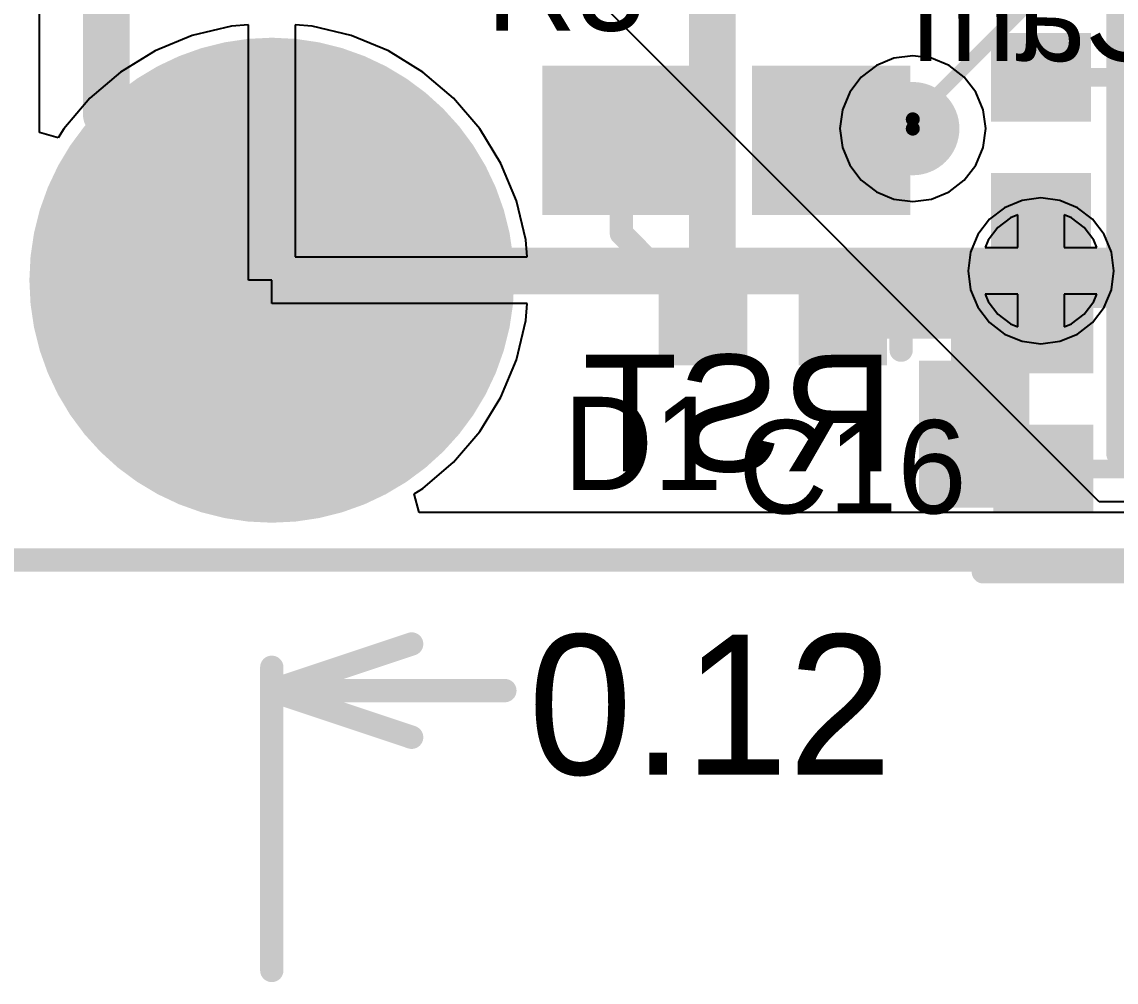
# Model space of a CAD drawing. Header units: millimetres. Extents: x 4.73 to 7.73, y 2.83 to 6.27.
# Drawn here: x 5.1028 to 5.5722, y 2.829 to 3.2408 of the extents above; entities that cross this region are included whole.
import ezdxf

# ---------------------------------------------------------------- set-up
doc = ezdxf.new("R2010")
doc.units = ezdxf.units.MM
doc.header["$MEASUREMENT"] = 0
for name, color, linetype in [('BottomLayer', 5, 'Continuous'), ('BottomOverlay', 54, 'Continuous'), ('BottomPaste', 16, 'Continuous'), ('BottomSolder', 6, 'Continuous'), ('KeepOutLayer', 6, 'Continuous'), ('Mechanical1', 6, 'Continuous'), ('MidLayer1', 16, 'Continuous'), ('MidLayer2', 76, 'Continuous'), ('MultiLayer', 9, 'Continuous'), ('TopLayer', 1, 'Continuous'), ('TopOverlay', 2, 'Continuous'), ('TopPaste', 8, 'Continuous'), ('TopSolder', 216, 'Continuous')]:
    doc.layers.add(name, color=color, linetype=linetype)

msp = doc.modelspace()

# ---------------------------------------------------------------- linework, layer by layer
at = {"layer": 'BottomLayer'}
for points, const_width in [([(5.485, 3.199), (5.619, 3.333)], 0.006), ([(5.139, 3.201), (5.139, 3.314)], 0.02), ([(5.399, 3.138), (5.399, 3.284)], 0.02), ([(5.139, 3.201), (5.21, 3.13)], 0.02), ([(5.485, 3.195), (5.485, 3.199)], 0.006), ([(5.399, 3.138), (5.403, 3.134)], 0.02), ([(5.21, 3.13), (5.214, 3.134)], 0.02), ([(5.214, 3.134), (5.403, 3.134)], 0.02), ([(5.403, 3.134), (5.54, 3.134)], 0.02), ([(5.51132, 3.10532), (5.54, 3.134)], 0.02), ([(5.54, 3.134), (5.69404, 3.134)], 0.02), ([(5.51132, 3.064), (5.51132, 3.10532)], 0.02)]:
    msp.add_lwpolyline(points, dxfattribs=dict(at, const_width=const_width))
for points, const_width in [([(5.16, 3.13, 1), (5.26, 3.13, 1)], 0.1), ([(5.134, 3.201, 1), (5.144, 3.201, 1)], 0.01), ([(5.134, 3.201, 1), (5.144, 3.201, 1)], 0.01), ([(5.477, 3.195, 1), (5.493, 3.195, 1)], 0.016), ([(5.4835, 3.199, 1), (5.4865, 3.199, 1)], 0.003), ([(5.4835, 3.199, 1), (5.4865, 3.199, 1)], 0.003), ([(5.4835, 3.195, 1), (5.4865, 3.195, 1)], 0.003), ([(5.532, 3.134, 1), (5.548, 3.134, 1)], 0.016), ([(5.394, 3.138, 1), (5.404, 3.138, 1)], 0.01), ([(5.394, 3.138, 1), (5.404, 3.138, 1)], 0.01), ([(5.209, 3.134, 1), (5.219, 3.134, 1)], 0.01), ([(5.209, 3.134, 1), (5.219, 3.134, 1)], 0.01), ([(5.398, 3.134, 1), (5.408, 3.134, 1)], 0.01), ([(5.398, 3.134, 1), (5.408, 3.134, 1)], 0.01), ([(5.398, 3.134, 1), (5.408, 3.134, 1)], 0.01), ([(5.535, 3.134, 1), (5.545, 3.134, 1)], 0.01), ([(5.535, 3.134, 1), (5.545, 3.134, 1)], 0.01), ([(5.535, 3.134, 1), (5.545, 3.134, 1)], 0.01), ([(5.205, 3.13, 1), (5.215, 3.13, 1)], 0.01), ([(5.205, 3.13, 1), (5.215, 3.13, 1)], 0.01), ([(5.50632, 3.10532, 1), (5.51632, 3.10532, 1)], 0.01), ([(5.50632, 3.10532, 1), (5.51632, 3.10532, 1)], 0.01), ([(5.50632, 3.064, 1), (5.51632, 3.064, 1)], 0.01)]:
    msp.add_lwpolyline(points, format="xyb", close=True, dxfattribs=dict(at, const_width=const_width))
msp.add_solid([(5.53101, 3.09156), (5.49164, 3.09156), (5.53101, 3.03644), (5.49164, 3.03644)], dxfattribs=at)
at = {"layer": 'BottomOverlay', "const_width": 0.01}
for points in [[(5.51526, 3.12306), (5.67274, 3.12306)], [(5.51526, 3.00494), (5.67274, 3.00494)]]:
    msp.add_lwpolyline(points, dxfattribs=at)
at = {"layer": 'BottomOverlay', "const_width": 0.005}
for points in [[(5.51276, 3.12306, 1), (5.51776, 3.12306, 1)], [(5.51276, 3.00494, 1), (5.51776, 3.00494, 1)]]:
    msp.add_lwpolyline(points, format="xyb", close=True, dxfattribs=at)
at = {"layer": 'BottomPaste'}
msp.add_solid([(5.53101, 3.09156), (5.49164, 3.09156), (5.53101, 3.03644), (5.49164, 3.03644)], dxfattribs=at)
at = {"layer": 'BottomSolder'}
for points, const_width in [([(5.158, 3.13, 1), (5.262, 3.13, 1)], 0.104), ([(5.475, 3.195, 1), (5.495, 3.195, 1)], 0.02), ([(5.53, 3.134, 1), (5.55, 3.134, 1)], 0.02)]:
    msp.add_lwpolyline(points, format="xyb", close=True, dxfattribs=dict(at, const_width=const_width))
msp.add_solid([(5.53501, 3.09556), (5.48764, 3.09556), (5.53501, 3.03244), (5.48764, 3.03244)], dxfattribs=at)
at = {"layer": 'KeepOutLayer', "const_width": 0.01}
msp.add_lwpolyline([(5.09, 3.01), (6.18, 3.01)], dxfattribs=at)
at = {"layer": 'Mechanical1', "const_width": 0.01}
for points in [[(5.21, 2.954), (5.27, 2.974)], [(5.21, 2.834), (5.21, 2.964)], [(5.21, 2.954), (5.31, 2.954)], [(5.21, 2.954), (5.27, 2.934)]]:
    msp.add_lwpolyline(points, dxfattribs=at)
at = {"layer": 'Mechanical1', "const_width": 0.005}
for points in [[(5.2675, 2.974, 1), (5.2725, 2.974, 1)], [(5.2075, 2.964, 1), (5.2125, 2.964, 1)], [(5.2075, 2.954, 1), (5.2125, 2.954, 1)], [(5.2075, 2.954, 1), (5.2125, 2.954, 1)], [(5.2075, 2.954, 1), (5.2125, 2.954, 1)], [(5.3075, 2.954, 1), (5.3125, 2.954, 1)], [(5.2675, 2.934, 1), (5.2725, 2.934, 1)], [(5.2075, 2.834, 1), (5.2125, 2.834, 1)]]:
    msp.add_lwpolyline(points, format="xyb", close=True, dxfattribs=at)
at = {"layer": 'MidLayer1'}
for p, q in [((5.11039, 3.19329), (5.11039, 3.29543)), ((5.2, 3.23955), (5.19274, 3.23898)), ((5.2, 3.13), (5.2, 3.23955)), ((5.22726, 3.23898), (5.22, 3.23955)), ((5.22, 3.23955), (5.22, 3.14)), ((5.1759, 3.23494), (5.15991, 3.22831)), ((5.19274, 3.23898), (5.1759, 3.23494)), ((5.2441, 3.23494), (5.22726, 3.23898)), ((5.26009, 3.22831), (5.2441, 3.23494)), ((5.15991, 3.22831), (5.14514, 3.21927)), ((5.27486, 3.21927), (5.26009, 3.22831)), ((5.47691, 3.2252), (5.46937, 3.22208)), ((5.485, 3.22627), (5.47691, 3.2252)), ((5.49309, 3.2252), (5.485, 3.22627)), ((5.50063, 3.22208), (5.49309, 3.2252)), ((5.46937, 3.22208), (5.46289, 3.21711)), ((5.50711, 3.21711), (5.50063, 3.22208)), ((5.14514, 3.21927), (5.13198, 3.20802)), ((5.28802, 3.20802), (5.27486, 3.21927)), ((5.46289, 3.21711), (5.45792, 3.21063)), ((5.51208, 3.21063), (5.50711, 3.21711)), ((5.13198, 3.20802), (5.12073, 3.19486)), ((5.29927, 3.19486), (5.28802, 3.20802)), ((5.45792, 3.21063), (5.4548, 3.20309)), ((5.5152, 3.20309), (5.51208, 3.21063)), ((5.4548, 3.20309), (5.45373, 3.195)), ((5.51627, 3.195), (5.5152, 3.20309)), ((5.11839, 3.19104), (5.11039, 3.19329)), ((5.12073, 3.19486), (5.11839, 3.19104)), ((5.30831, 3.18009), (5.29927, 3.19486)), ((5.45373, 3.195), (5.4548, 3.18691)), ((5.5152, 3.18691), (5.51627, 3.195)), ((5.4548, 3.18691), (5.45792, 3.17937)), ((5.51208, 3.17937), (5.5152, 3.18691)), ((5.31494, 3.1641), (5.30831, 3.18009)), ((5.45792, 3.17937), (5.46289, 3.17289)), ((5.50711, 3.17289), (5.51208, 3.17937)), ((5.46289, 3.17289), (5.46937, 3.16792)), ((5.50063, 3.16792), (5.50711, 3.17289)), ((5.31898, 3.14726), (5.31494, 3.1641)), ((5.46937, 3.16792), (5.47691, 3.1648)), ((5.47691, 3.1648), (5.485, 3.16373)), ((5.485, 3.16373), (5.49309, 3.1648)), ((5.49309, 3.1648), (5.50063, 3.16792)), ((5.52689, 3.15671), (5.52146, 3.15254)), ((5.53, 3.158), (5.52689, 3.15671)), ((5.53, 3.144), (5.53, 3.158)), ((5.55311, 3.15671), (5.55, 3.158)), ((5.55, 3.158), (5.55, 3.144)), ((5.55854, 3.15254), (5.55311, 3.15671)), ((5.52146, 3.15254), (5.51729, 3.14711)), ((5.56271, 3.14711), (5.55854, 3.15254)), ((5.31955, 3.14), (5.31898, 3.14726)), ((5.51729, 3.14711), (5.516, 3.144)), ((5.564, 3.144), (5.56271, 3.14711)), ((5.516, 3.144), (5.53, 3.144)), ((5.55, 3.144), (5.564, 3.144)), ((5.22, 3.14), (5.31955, 3.14)), ((5.21, 3.13), (5.2, 3.13)), ((5.21, 3.12), (5.21, 3.13)), ((5.53, 3.124), (5.516, 3.124)), ((5.516, 3.124), (5.51729, 3.12089)), ((5.53, 3.11), (5.53, 3.124)), ((5.564, 3.124), (5.55, 3.124)), ((5.55, 3.124), (5.55, 3.11)), ((5.56271, 3.12089), (5.564, 3.124)), ((5.31955, 3.12), (5.21, 3.12)), ((5.31898, 3.11274), (5.31955, 3.12)), ((5.51729, 3.12089), (5.52146, 3.11546)), ((5.55854, 3.11546), (5.56271, 3.12089)), ((5.31494, 3.0959), (5.31898, 3.11274)), ((5.52146, 3.11546), (5.52689, 3.11129)), ((5.55311, 3.11129), (5.55854, 3.11546)), ((5.52689, 3.11129), (5.53, 3.11)), ((5.55, 3.11), (5.55311, 3.11129)), ((5.30831, 3.07991), (5.31494, 3.0959)), ((5.29927, 3.06514), (5.30831, 3.07991)), ((5.28802, 3.05198), (5.29927, 3.06514)), ((5.27486, 3.04073), (5.28802, 3.05198)), ((5.27104, 3.03839), (5.27486, 3.04073)), ((5.27329, 3.03039), (5.27104, 3.03839)), ((5.76953, 3.03039), (5.27329, 3.03039))]:
    msp.add_line(p, q, dxfattribs=at)
for points, const_width in [([(5.16, 3.13, 1), (5.26, 3.13, 1)], 0.1), ([(5.477, 3.195, 1), (5.493, 3.195, 1)], 0.016), ([(5.532, 3.134, 1), (5.548, 3.134, 1)], 0.016)]:
    msp.add_lwpolyline(points, format="xyb", close=True, dxfattribs=dict(at, const_width=const_width))
at = {"layer": 'MidLayer2'}
for p, q in [((5.565, 3.035), (5.24919, 3.35081)), ((5.47691, 3.2252), (5.46937, 3.22208)), ((5.485, 3.22627), (5.47691, 3.2252)), ((5.49309, 3.2252), (5.485, 3.22627)), ((5.50063, 3.22208), (5.49309, 3.2252)), ((5.46937, 3.22208), (5.46289, 3.21711)), ((5.50711, 3.21711), (5.50063, 3.22208)), ((5.46289, 3.21711), (5.45792, 3.21063)), ((5.51208, 3.21063), (5.50711, 3.21711)), ((5.45792, 3.21063), (5.4548, 3.20309)), ((5.5152, 3.20309), (5.51208, 3.21063)), ((5.4548, 3.20309), (5.45373, 3.195)), ((5.51627, 3.195), (5.5152, 3.20309)), ((5.45373, 3.195), (5.4548, 3.18691)), ((5.5152, 3.18691), (5.51627, 3.195)), ((5.4548, 3.18691), (5.45792, 3.17937)), ((5.51208, 3.17937), (5.5152, 3.18691)), ((5.45792, 3.17937), (5.46289, 3.17289)), ((5.50711, 3.17289), (5.51208, 3.17937)), ((5.46289, 3.17289), (5.46937, 3.16792)), ((5.50063, 3.16792), (5.50711, 3.17289)), ((5.46937, 3.16792), (5.47691, 3.1648)), ((5.47691, 3.1648), (5.485, 3.16373)), ((5.485, 3.16373), (5.49309, 3.1648)), ((5.49309, 3.1648), (5.50063, 3.16792)), ((5.53191, 3.1642), (5.52437, 3.16108)), ((5.54, 3.16527), (5.53191, 3.1642)), ((5.54809, 3.1642), (5.54, 3.16527)), ((5.55563, 3.16108), (5.54809, 3.1642)), ((5.52437, 3.16108), (5.51789, 3.15611)), ((5.56211, 3.15611), (5.55563, 3.16108)), ((5.51789, 3.15611), (5.51292, 3.14963)), ((5.56708, 3.14963), (5.56211, 3.15611)), ((5.51292, 3.14963), (5.5098, 3.14209)), ((5.5702, 3.14209), (5.56708, 3.14963)), ((5.5098, 3.14209), (5.50873, 3.134)), ((5.57127, 3.134), (5.5702, 3.14209)), ((5.50873, 3.134), (5.5098, 3.12591)), ((5.5702, 3.12591), (5.57127, 3.134)), ((5.5098, 3.12591), (5.51292, 3.11837)), ((5.56708, 3.11837), (5.5702, 3.12591)), ((5.51292, 3.11837), (5.51789, 3.11189)), ((5.56211, 3.11189), (5.56708, 3.11837)), ((5.51789, 3.11189), (5.52437, 3.10692)), ((5.55563, 3.10692), (5.56211, 3.11189)), ((5.52437, 3.10692), (5.53191, 3.1038)), ((5.53191, 3.1038), (5.54, 3.10273)), ((5.54, 3.10273), (5.54809, 3.1038)), ((5.54809, 3.1038), (5.55563, 3.10692)), ((5.74737, 3.035), (5.565, 3.035))]:
    msp.add_line(p, q, dxfattribs=at)
for points, const_width in [([(5.16, 3.13, 1), (5.26, 3.13, 1)], 0.1), ([(5.477, 3.195, 1), (5.493, 3.195, 1)], 0.016), ([(5.532, 3.134, 1), (5.548, 3.134, 1)], 0.016)]:
    msp.add_lwpolyline(points, format="xyb", close=True, dxfattribs=dict(at, const_width=const_width))
at = {"layer": 'MultiLayer', "const_width": 0.016}
for points in [[(5.477, 3.195, 1), (5.493, 3.195, 1)], [(5.532, 3.134, 1), (5.548, 3.134, 1)]]:
    msp.add_lwpolyline(points, format="xyb", close=True, dxfattribs=at)
at = {"layer": 'TopLayer'}
for points, const_width in [([(5.16, 3.13, 1), (5.26, 3.13, 1)], 0.1), ([(5.538, 3.217, 1), (5.542, 3.217, 1)], 0.004), ([(5.477, 3.195, 1), (5.493, 3.195, 1)], 0.016), ([(5.3575, 3.19, 1), (5.3625, 3.19, 1)], 0.005), ([(5.535, 3.157, 1), (5.545, 3.157, 1)], 0.01), ([(5.3575, 3.15, 1), (5.3625, 3.15, 1)], 0.005), ([(5.3575, 3.15, 1), (5.3625, 3.15, 1)], 0.005), ([(5.532, 3.134, 1), (5.548, 3.134, 1)], 0.016), ([(5.535, 3.134, 1), (5.545, 3.134, 1)], 0.01), ([(5.535, 3.134, 1), (5.545, 3.134, 1)], 0.01), ([(5.535, 3.134, 1), (5.545, 3.134, 1)], 0.01), ([(5.45, 3.115, 1), (5.46, 3.115, 1)], 0.01), ([(5.516, 3.115, 1), (5.526, 3.115, 1)], 0.01), ([(5.516, 3.115, 1), (5.526, 3.115, 1)], 0.01), ([(5.3925, 3.115, 1), (5.3975, 3.115, 1)], 0.005), ([(5.535, 3.11, 1), (5.545, 3.11, 1)], 0.01), ([(5.539, 3.049, 1), (5.543, 3.049, 1)], 0.004)]:
    msp.add_lwpolyline(points, format="xyb", close=True, dxfattribs=dict(at, const_width=const_width))
for points, const_width in [([(5.54, 3.217), (5.62026, 3.217)], 0.008), ([(5.36, 3.15), (5.36, 3.19)], 0.01), ([(5.54, 3.134), (5.54, 3.157)], 0.02), ([(5.36, 3.15), (5.395, 3.115)], 0.01), ([(5.521, 3.115), (5.54, 3.134)], 0.02), ([(5.54, 3.11), (5.54, 3.134)], 0.02), ([(5.455, 3.115), (5.521, 3.115)], 0.02), ([(5.541, 3.049), (5.60974, 3.049)], 0.008)]:
    msp.add_lwpolyline(points, dxfattribs=dict(at, const_width=const_width))
for points in [[(5.5575, 3.202), (5.5575, 3.232), (5.5225, 3.202), (5.5225, 3.232)], [(5.33, 3.162), (5.39, 3.162), (5.33, 3.218), (5.39, 3.218)], [(5.42, 3.162), (5.48, 3.162), (5.42, 3.218), (5.48, 3.218)], [(5.5575, 3.142), (5.5575, 3.172), (5.5225, 3.142), (5.5225, 3.172)], [(5.41, 3.1325), (5.38, 3.1325), (5.41, 3.0975), (5.38, 3.0975)], [(5.47, 3.1325), (5.44, 3.1325), (5.47, 3.0975), (5.44, 3.0975)], [(5.5235, 3.124), (5.5235, 3.094), (5.5585, 3.124), (5.5585, 3.094)], [(5.5235, 3.064), (5.5235, 3.034), (5.5585, 3.064), (5.5585, 3.034)]]:
    msp.add_solid(points, dxfattribs=at)
at = {"layer": 'TopOverlay', "const_width": 0.01}
for points in [[(5.57301, 3.05557), (5.57301, 3.25243)], [(5.48, 3.1), (5.48, 3.13)]]:
    msp.add_lwpolyline(points, dxfattribs=at)
at = {"layer": 'TopOverlay', "const_width": 0.005}
for points in [[(5.4775, 3.13, 1), (5.4825, 3.13, 1)], [(5.4775, 3.1, 1), (5.4825, 3.1, 1)], [(5.57051, 3.05557, 1), (5.57551, 3.05557, 1)]]:
    msp.add_lwpolyline(points, format="xyb", close=True, dxfattribs=at)
at = {"layer": 'TopPaste'}
for points in [[(5.5575, 3.202), (5.5575, 3.232), (5.5225, 3.202), (5.5225, 3.232)], [(5.33, 3.162), (5.39, 3.162), (5.33, 3.218), (5.39, 3.218)], [(5.42, 3.162), (5.48, 3.162), (5.42, 3.218), (5.48, 3.218)], [(5.5575, 3.142), (5.5575, 3.172), (5.5225, 3.142), (5.5225, 3.172)], [(5.41, 3.1325), (5.38, 3.1325), (5.41, 3.0975), (5.38, 3.0975)], [(5.47, 3.1325), (5.44, 3.1325), (5.47, 3.0975), (5.44, 3.0975)], [(5.5235, 3.124), (5.5235, 3.094), (5.5585, 3.124), (5.5585, 3.094)], [(5.5235, 3.064), (5.5235, 3.034), (5.5585, 3.064), (5.5585, 3.034)]]:
    msp.add_solid(points, dxfattribs=at)
at = {"layer": 'TopSolder'}
for points, const_width in [([(5.158, 3.13, 1), (5.262, 3.13, 1)], 0.104), ([(5.475, 3.195, 1), (5.495, 3.195, 1)], 0.02), ([(5.53, 3.134, 1), (5.55, 3.134, 1)], 0.02)]:
    msp.add_lwpolyline(points, format="xyb", close=True, dxfattribs=dict(at, const_width=const_width))
for points in [[(5.5615, 3.198), (5.5615, 3.236), (5.5185, 3.198), (5.5185, 3.236)], [(5.326, 3.158), (5.394, 3.158), (5.326, 3.222), (5.394, 3.222)], [(5.416, 3.158), (5.484, 3.158), (5.416, 3.222), (5.484, 3.222)], [(5.5615, 3.138), (5.5615, 3.176), (5.5185, 3.138), (5.5185, 3.176)], [(5.414, 3.1365), (5.376, 3.1365), (5.414, 3.0935), (5.376, 3.0935)], [(5.474, 3.1365), (5.436, 3.1365), (5.474, 3.0935), (5.436, 3.0935)], [(5.5195, 3.128), (5.5195, 3.09), (5.5625, 3.128), (5.5625, 3.09)], [(5.5195, 3.068), (5.5195, 3.03), (5.5625, 3.068), (5.5625, 3.03)]]:
    msp.add_solid(points, dxfattribs=at)

# ---------------------------------------------------------------- texts
at = {"layer": 'BottomOverlay', "text_generation_flag": 2}
msp.add_text('RP2040Cam', height=0.04, dxfattribs=at).set_placement((5.791, 3.224))
msp.add_text('RST', height=0.05, rotation=360, dxfattribs=at).set_placement((5.477, 3.048))
at = {"layer": 'Mechanical1'}
msp.add_text('0.12', height=0.06, dxfattribs=at).set_placement((5.32, 2.91801))
at = {"layer": 'TopOverlay'}
for s, p in [('R3', (5.302, 3.237)), ('D1', (5.335, 3.04)), ('C16', (5.41, 3.03))]:
    msp.add_text(s, height=0.04, dxfattribs=at).set_placement(p)

doc.saveas('drawing.dxf')
